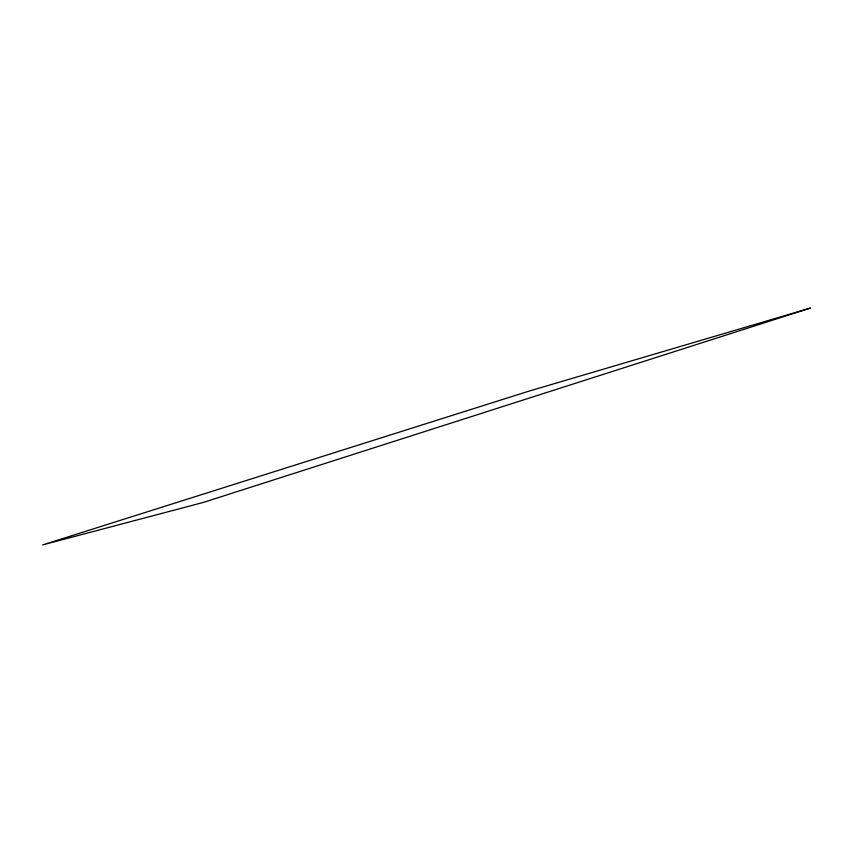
<?xml version="1.0" encoding="UTF-8"?>
<svg xmlns="http://www.w3.org/2000/svg" width="853" height="853" viewBox="0 0 853 853"><rect width="100%" height="100%" fill="white"/><g stroke="black" fill="none" stroke-linecap="round" stroke-linejoin="round"><path stroke-width="1.28" d="M810.35 308.093L203.217 502.46L42.65 544.907L528.956 391.143L810.35 308.093"/></g></svg>
